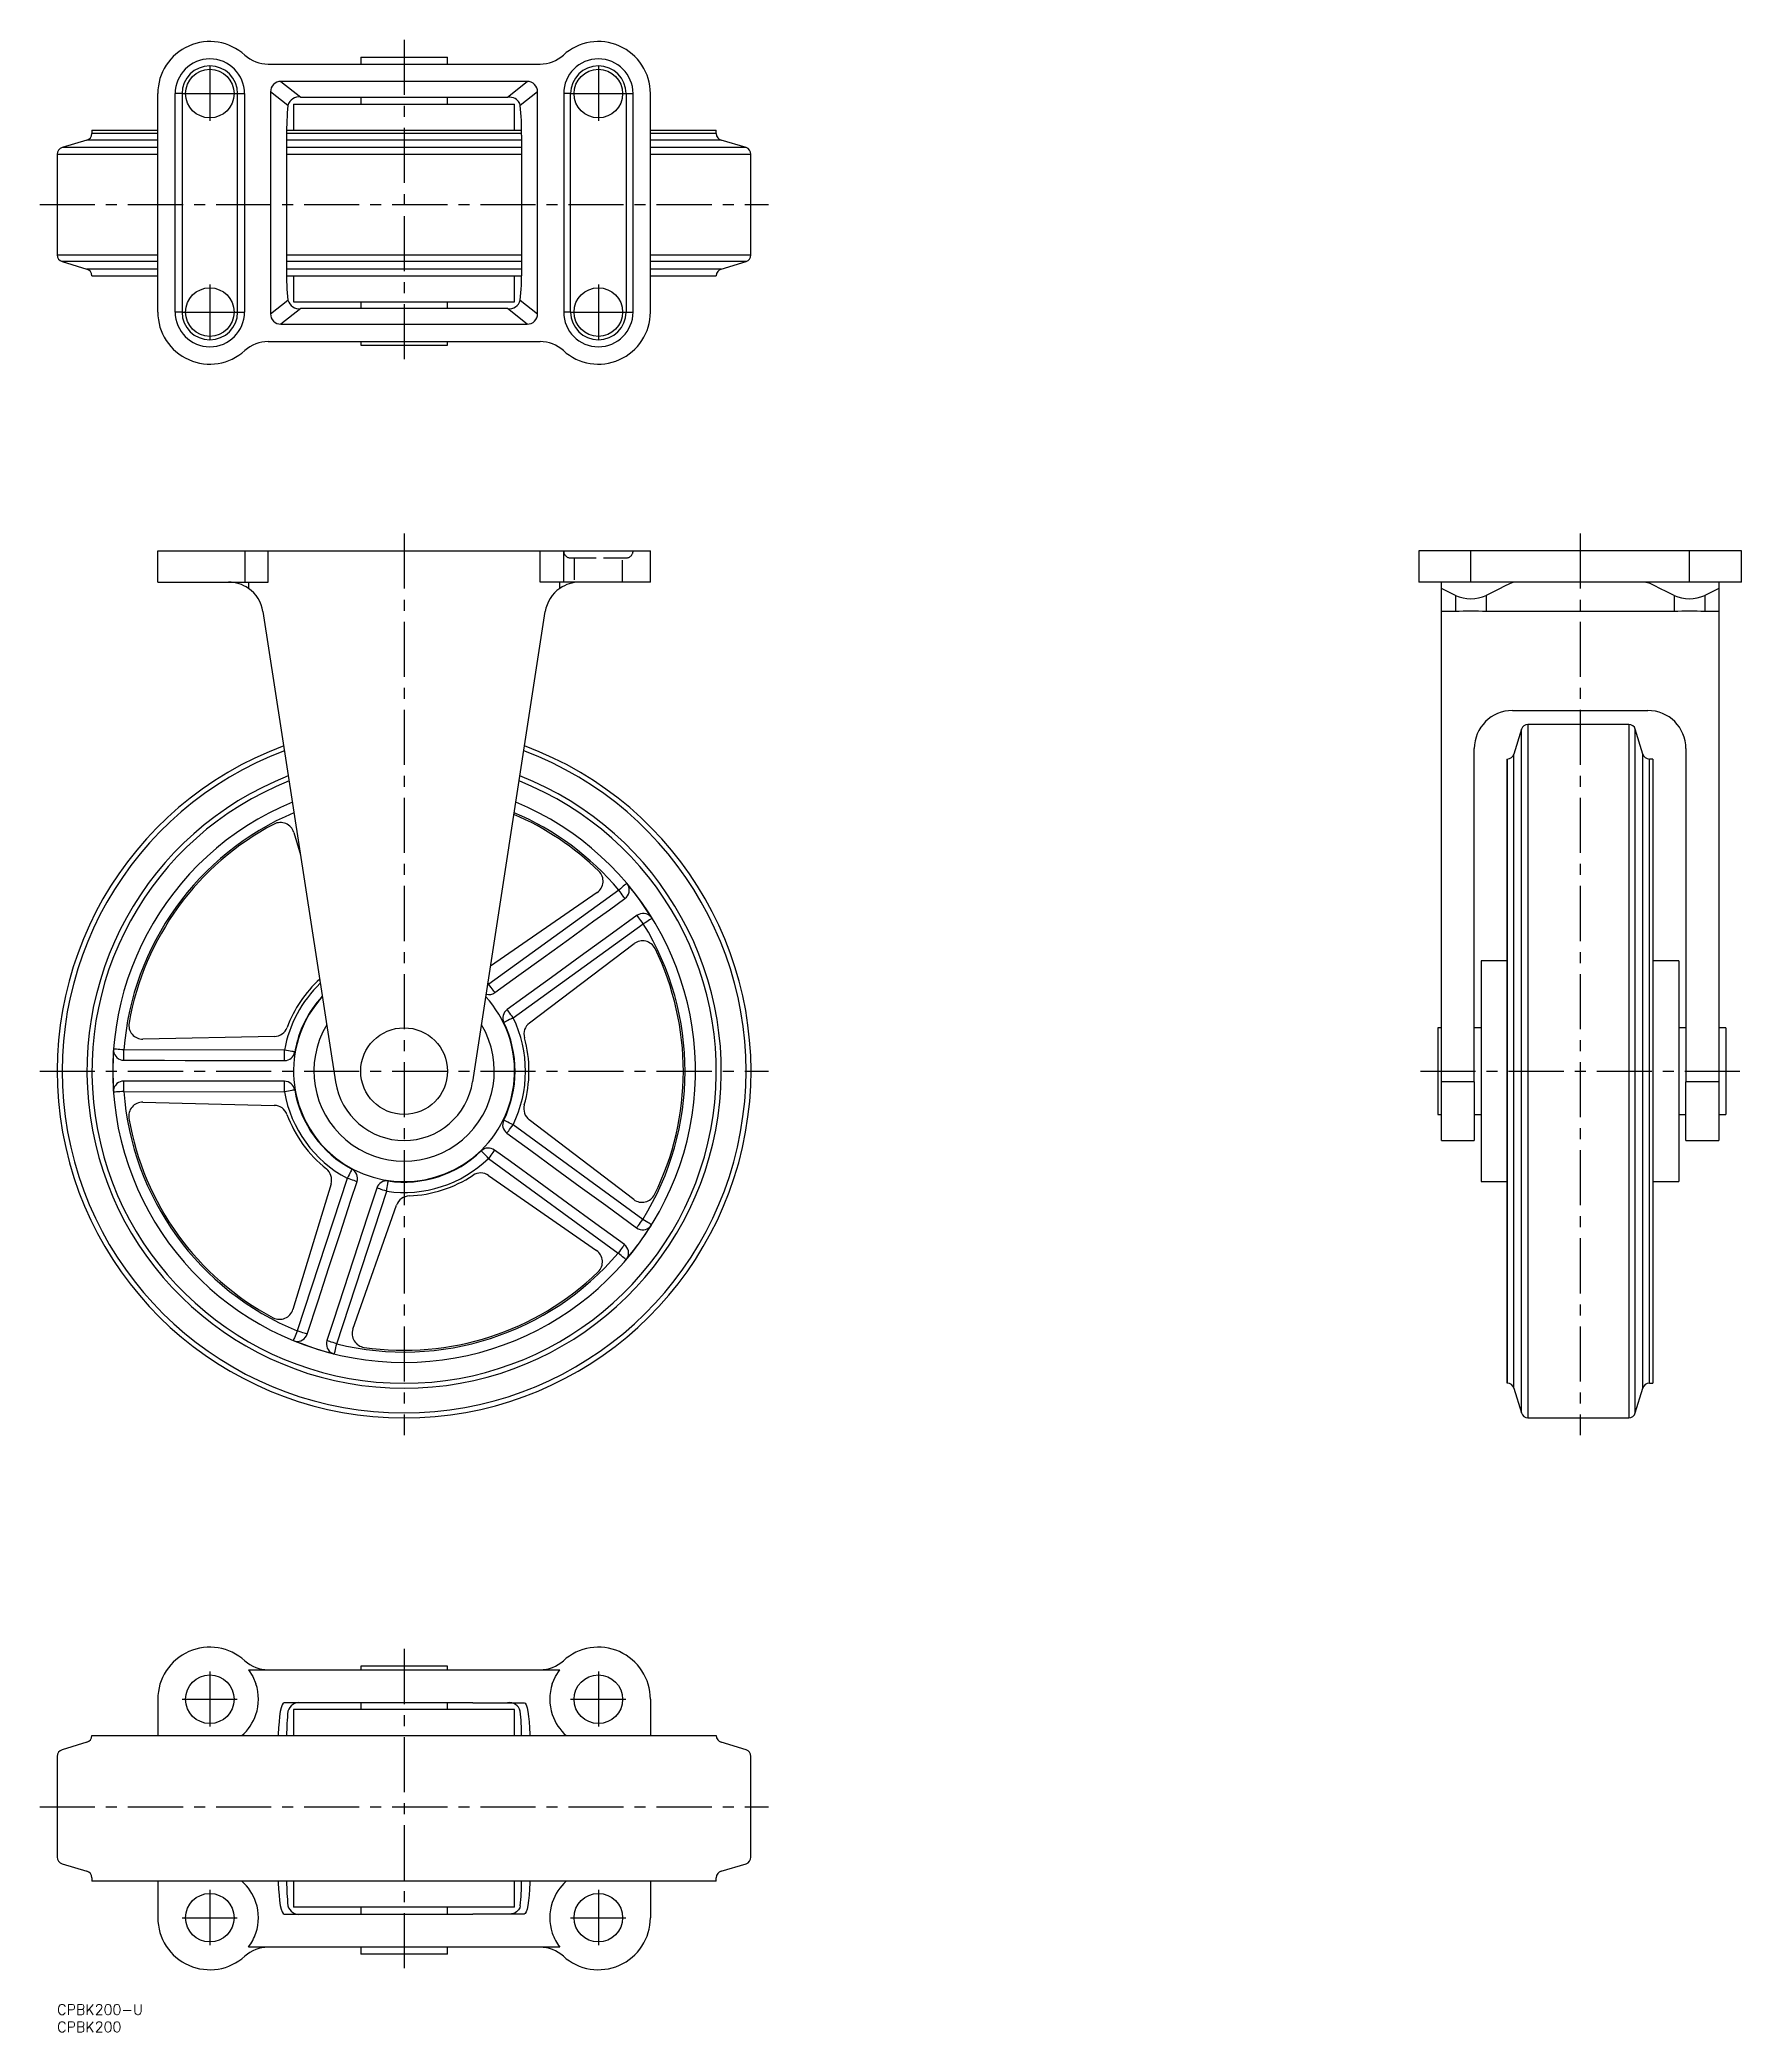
# Model space of a CAD drawing. Extents: x -5 to 486, y -8 to 567.
import ezdxf

# ---------------------------------------------------------------- set-up
doc = ezdxf.new("R2010")
doc.units = 0
doc.header["$LTSCALE"] = 0.5
doc.linetypes.add('CENTER', pattern=[50.8, 31.75, -6.35, 6.35, -6.35])
doc.linetypes.add('DASHED', pattern=[19.05, 12.7, -6.35])
for name, color, linetype in [('MSM_CENTER', 1, 'CENTER'), ('MSM_CONTINUOUS', 7, 'CONTINUOUS'), ('MSM_DASHED', 4, 'DASHED'), ('MSM_PART_NUMBER', 7, 'CONTINUOUS')]:
    doc.layers.add(name, color=color, linetype=linetype)
doc.styles.get("Standard").update_dxf_attribs({"font": 'txt.shx', "height": 3, "bigfont": 'bigfont.shx'})

# ---------------------------------------------------------------- blocks, each defined once
blk = doc.blocks.new('*U5')
at = {"layer": 'MSM_PART_NUMBER'}
blk.add_text('CPBK200', height=3, dxfattribs=at).set_placement((0, -8))
blk = doc.blocks.new('*U6')
at = {"layer": 'MSM_PART_NUMBER'}
blk.add_text('CPBK200-U', height=3, dxfattribs=at).set_placement((0, -3))

msp = doc.modelspace()

# ---------------------------------------------------------------- linework, layer by layer
at = {"layer": 'MSM_CENTER'}
for p, q in [((100, 566.5), (100, 473.5)), ((44, 559), (44, 543)), ((156, 559), (156, 543)), ((36, 551), (52, 551)), ((148, 551), (164, 551)), ((-5, 518.99), (205, 518.99)), ((44, 496), (44, 480)), ((156, 496), (156, 480)), ((36, 488), (52, 488)), ((148, 488), (164, 488)), ((100, 424.12), (100, 164.12)), ((439.01, 424.12), (439.01, 164.12)), ((-5, 269.12), (205, 269.12)), ((393.01, 269.12), (486.01, 269.12)), ((100, 102.5), (100, 9.5)), ((44, 96), (44, 80)), ((156, 96), (156, 80)), ((36, 88), (52, 88)), ((148, 88), (164, 88)), ((-5, 57.01), (205, 57.01)), ((44, 33), (44, 17)), ((156, 33), (156, 17)), ((36, 25), (52, 25)), ((148, 25), (164, 25))]:
    msp.add_line(p, q, dxfattribs=at)
at = {"layer": 'MSM_CONTINUOUS'}
for p, q in [((60.82, 559.5), (139.18, 559.5)), ((87.5, 561.5), (87.5, 559.5)), ((87.5, 561.5), (112.5, 561.5)), ((112.5, 559.5), (112.5, 561.5)), ((64.49, 554.5), (70.2, 550)), ((135.51, 554.5), (64.49, 554.5)), ((129.8, 550), (135.51, 554.5)), ((29, 488), (29, 551)), ((34, 488), (34, 551)), ((36, 551), (34, 551)), ((36, 551), (36, 488)), ((52, 551), (54, 551)), ((52, 488), (52, 551)), ((54, 551), (54, 488)), ((66.52, 547.56), (61.5, 551.52)), ((61.5, 551.52), (61.5, 487.49)), ((68.14, 548), (68.14, 540.5)), ((68.14, 548), (131.86, 548)), ((70.2, 550), (129.83, 550)), ((87.5, 550), (87.5, 548)), ((112.5, 548), (112.5, 550)), ((129.93, 550), (129.83, 550)), ((130.16, 550), (129.93, 550)), ((130.34, 549.99), (130.16, 550)), ((130.61, 549.97), (130.34, 549.99)), ((131, 549.92), (130.61, 549.97)), ((131.56, 549.76), (131, 549.92)), ((131.98, 549.58), (131.56, 549.76)), ((131.86, 540.5), (131.86, 548)), ((132.37, 549.34), (131.98, 549.58)), ((132.71, 549.06), (132.37, 549.34)), ((133.01, 548.72), (132.71, 549.06)), ((133.32, 548.18), (133.01, 548.72)), ((133.48, 547.56), (133.32, 548.18)), ((138.5, 551.52), (133.48, 547.56)), ((138.5, 487.49), (138.5, 551.52)), ((146, 551), (146, 488)), ((148, 551), (146, 551)), ((148, 488), (148, 551)), ((164, 551), (166, 551)), ((164, 551), (164, 488)), ((166, 488), (166, 551)), ((171, 488), (171, 551)), ((10, 540.5), (10, 539.48)), ((10, 540.5), (29, 540.5)), ((66.12, 540.5), (133.88, 540.5)), ((171, 540.5), (190, 540.5)), ((190, 539.48), (190, 540.5)), ((8.57, 537.56), (1.43, 535.42)), ((29, 535.42), (1.43, 535.42)), ((29, 537.56), (8.57, 537.56)), ((29, 539.48), (10, 539.48)), ((133.89, 539.48), (66.11, 539.48)), ((66.11, 539), (66.11, 500)), ((133.89, 537.56), (66.11, 537.56)), ((133.89, 535.42), (66.11, 535.42)), ((133.89, 539), (133.89, 500)), ((190, 539.48), (171, 539.48)), ((191.43, 537.56), (171, 537.56)), ((198.57, 535.42), (171, 535.42)), ((198.57, 535.42), (191.43, 537.56)), ((0, 533.5), (0, 504.48)), ((0, 533.5), (29, 533.5)), ((66.11, 533.5), (133.89, 533.5)), ((171, 533.5), (200, 533.5)), ((200, 504.48), (200, 533.5)), ((0, 504.48), (29, 504.48)), ((1.43, 502.56), (8.57, 500.42)), ((29, 502.56), (1.43, 502.56)), ((29, 500.42), (8.57, 500.42)), ((66.11, 504.48), (133.89, 504.48)), ((133.89, 502.56), (66.11, 502.56)), ((133.89, 500.42), (66.11, 500.42)), ((171, 504.48), (200, 504.48)), ((198.57, 502.56), (171, 502.56)), ((191.43, 500.42), (171, 500.42)), ((191.43, 500.42), (198.57, 502.56)), ((10, 498.5), (29, 498.5)), ((66.12, 498.5), (133.88, 498.5)), ((68.14, 498.5), (68.14, 491)), ((131.86, 491), (131.86, 498.5)), ((171, 498.5), (190, 498.5)), ((61.5, 487.49), (66.52, 491.44)), ((70.2, 489), (64.49, 484.5)), ((68.14, 491), (131.86, 491)), ((129.8, 489), (70.2, 489)), ((87.5, 491), (87.5, 489)), ((112.5, 489), (112.5, 491)), ((135.51, 484.5), (129.8, 489)), ((133.48, 491.44), (138.5, 487.49)), ((36, 488), (34, 488)), ((52, 488), (54, 488)), ((64.49, 484.5), (135.51, 484.5)), ((148, 488), (146, 488)), ((164, 488), (166, 488)), ((60.82, 479.5), (139.18, 479.5)), ((87.5, 479.5), (87.5, 478.5)), ((87.5, 478.5), (112.5, 478.5)), ((112.5, 478.5), (112.5, 479.5)), ((29, 410.12), (29, 419.12)), ((29, 419.12), (171, 419.12)), ((54.09, 419.12), (54.09, 410.12)), ((60.82, 410.12), (60.82, 419.12)), ((139.18, 410.12), (139.18, 419.12)), ((145.91, 419.12), (145.91, 410.12)), ((171, 410.12), (171, 419.12)), ((392.51, 419.12), (392.51, 410.12)), ((485.51, 419.12), (392.51, 419.12)), ((407.51, 410.12), (407.51, 419.12)), ((470.51, 410.12), (470.51, 419.12)), ((485.51, 410.12), (485.51, 419.12)), ((29, 410.12), (60.82, 410.12)), ((55.12, 410.12), (55.12, 408.33)), ((144.88, 410.12), (139.18, 410.12)), ((171, 410.12), (144.88, 410.12)), ((144.88, 408.33), (144.88, 410.12)), ((485.51, 410.12), (392.51, 410.12)), ((399.01, 408.33), (399.01, 410.12)), ((400.98, 407.3), (399.01, 408.33)), ((399.01, 249.12), (399.01, 408.33)), ((415.58, 408.1), (413.84, 407.2)), ((417.21, 408.96), (415.58, 408.1)), ((418.62, 409.63), (417.21, 408.96)), ((419.62, 409.99), (418.62, 409.63)), ((420.42, 410.12), (419.62, 409.99)), ((459.19, 409.71), (457.6, 410.12)), ((460.52, 409.1), (459.19, 409.71)), ((461.99, 408.34), (460.52, 409.1)), ((463.97, 407.3), (461.99, 408.34)), ((479.01, 408.33), (477.09, 407.32)), ((479.01, 410.12), (479.01, 408.33)), ((479.01, 408.33), (479.01, 249.12)), ((403.09, 406.3), (400.98, 407.3)), ((403.09, 406.3), (403.09, 401.64)), ((413.84, 407.2), (411.93, 406.3)), ((411.93, 406.3), (411.93, 401.64)), ((466.09, 406.3), (463.97, 407.3)), ((466.09, 406.3), (466.09, 401.64)), ((477.09, 407.32), (474.93, 406.3)), ((474.93, 406.3), (474.93, 401.64)), ((59.31, 401.64), (80.23, 266.06)), ((119.77, 266.06), (140.69, 401.64)), ((403.09, 401.64), (399.01, 401.64)), ((466.09, 401.64), (411.93, 401.64)), ((479.01, 401.64), (474.93, 401.64)), ((419.51, 373.12), (458.51, 373.12)), ((422.07, 367.69), (419.93, 360.54)), ((422.07, 170.54), (422.07, 367.69)), ((453.01, 369.12), (423.99, 369.12)), ((423.99, 369.12), (423.99, 169.12)), ((453.01, 369.12), (453.01, 169.12)), ((457.07, 360.54), (454.93, 367.69)), ((454.93, 170.54), (454.93, 367.69)), ((408.51, 266.06), (408.51, 362.12)), ((469.51, 362.12), (469.51, 266.06)), ((418.01, 179.12), (418.01, 359.12)), ((418.01, 359.12), (418.01, 179.12)), ((419.93, 177.69), (419.93, 360.54)), ((457.07, 177.69), (457.07, 360.54)), ((460.01, 359.12), (458.99, 359.12)), ((458.99, 179.12), (458.99, 359.12)), ((460.01, 359.12), (460.01, 179.12)), ((68.2, 337.96), (70.14, 331.48)), ((162.79, 322.08), (162.36, 321.72)), ((163.19, 322.41), (162.79, 322.08)), ((163.54, 322.71), (163.19, 322.41)), ((163.82, 322.95), (163.54, 322.71)), ((164.04, 323.13), (163.82, 322.95)), ((164.17, 323.24), (164.04, 323.13)), ((164.21, 323.27), (164.17, 323.24)), ((161.92, 321.34), (124.41, 294.19)), ((155.65, 320.63), (124.91, 299.4)), ((159.2, 315.67), (163.68, 318.91)), ((162.36, 321.72), (161.92, 321.34)), ((162.26, 320.86), (161.92, 321.34)), ((162.59, 320.41), (162.26, 320.86)), ((162.89, 319.99), (162.59, 320.41)), ((163.16, 319.62), (162.89, 319.99)), ((163.38, 319.32), (163.16, 319.62)), ((163.54, 319.09), (163.38, 319.32)), ((163.64, 318.95), (163.54, 319.09)), ((163.68, 318.91), (163.64, 318.95)), ((131.45, 284.47), (168.95, 311.62)), ((147.39, 307.12), (154.74, 312.44)), ((154.74, 312.44), (159.2, 315.67)), ((167.19, 314.05), (159, 308.12)), ((167.23, 314), (167.19, 314.05)), ((167.33, 313.86), (167.23, 314)), ((167.49, 313.64), (167.33, 313.86)), ((167.71, 313.34), (167.49, 313.64)), ((167.98, 312.97), (167.71, 313.34)), ((168.28, 312.55), (167.98, 312.97)), ((168.61, 312.09), (168.28, 312.55)), ((168.95, 311.62), (168.61, 312.09)), ((169.45, 311.92), (168.95, 311.62)), ((169.93, 312.22), (169.45, 311.92)), ((170.37, 312.49), (169.93, 312.22)), ((170.76, 312.73), (170.37, 312.49)), ((171.08, 312.93), (170.76, 312.73)), ((171.31, 313.07), (171.08, 312.93)), ((171.46, 313.16), (171.31, 313.07)), ((171.51, 313.19), (171.46, 313.16)), ((136.13, 283), (166.32, 305.88)), ((140.14, 301.87), (147.39, 307.12)), ((159, 308.12), (150.78, 302.17)), ((133.08, 296.76), (140.14, 301.87)), ((150.78, 302.17), (142.48, 296.16)), ((418.01, 300.97), (410.51, 300.97)), ((410.51, 300.97), (410.51, 237.26)), ((467.51, 300.97), (460.01, 300.97)), ((467.51, 300.97), (467.51, 237.26)), ((124.41, 294.19), (124.05, 293.82)), ((124.76, 293.72), (124.41, 294.19)), ((125.09, 293.26), (124.76, 293.72)), ((125.39, 292.84), (125.09, 293.26)), ((126.17, 291.76), (133.08, 296.76)), ((142.48, 296.16), (134.25, 290.2)), ((125.66, 292.48), (125.39, 292.84)), ((125.88, 292.17), (125.66, 292.48)), ((126.04, 291.95), (125.88, 292.17)), ((126.14, 291.81), (126.04, 291.95)), ((126.17, 291.76), (126.14, 291.81)), ((134.25, 290.2), (129.69, 286.9)), ((128.81, 283.18), (128.75, 283.16)), ((128.96, 283.26), (128.81, 283.18)), ((129.21, 283.38), (128.96, 283.26)), ((129.54, 283.54), (129.21, 283.38)), ((129.95, 283.74), (129.54, 283.54)), ((129.73, 286.86), (129.69, 286.9)), ((129.83, 286.72), (129.73, 286.86)), ((129.99, 286.49), (129.83, 286.72)), ((130.42, 283.97), (129.95, 283.74)), ((130.21, 286.19), (129.99, 286.49)), ((130.47, 285.82), (130.21, 286.19)), ((130.92, 284.22), (130.42, 283.97)), ((130.78, 285.4), (130.47, 285.82)), ((131.11, 284.95), (130.78, 285.4)), ((131.45, 284.47), (130.92, 284.22)), ((131.45, 284.47), (131.11, 284.95)), ((399.01, 281.62), (398.01, 281.62)), ((398.01, 281.62), (398.01, 256.62)), ((410.51, 281.62), (408.51, 281.62)), ((469.51, 281.62), (467.51, 281.62)), ((481.01, 281.62), (479.01, 281.62)), ((481.01, 281.62), (481.01, 256.62)), ((62.61, 279.12), (24.73, 278.35)), ((16.3, 275.48), (16.24, 275.49)), ((16.47, 275.47), (16.3, 275.48)), ((16.75, 275.45), (16.47, 275.47)), ((17.12, 275.42), (16.75, 275.45)), ((17.57, 275.39), (17.12, 275.42)), ((18.09, 275.35), (17.57, 275.39)), ((18.65, 275.3), (18.09, 275.35)), ((19.23, 275.26), (18.65, 275.3)), ((65.53, 275.18), (19.23, 275.26)), ((19.23, 274.68), (19.23, 275.26)), ((19.23, 274.11), (19.23, 274.68)), ((19.23, 273.59), (19.23, 274.11)), ((19.23, 273.14), (19.23, 273.59)), ((19.23, 272.77), (19.23, 273.14)), ((19.23, 272.49), (19.23, 272.77)), ((19.23, 272.32), (19.23, 272.49)), ((19.23, 272.26), (19.23, 272.32)), ((19.23, 272.26), (25.09, 272.25)), ((25.09, 272.25), (30.96, 272.24)), ((30.96, 272.24), (36.85, 272.23)), ((36.85, 272.23), (42.73, 272.22)), ((42.73, 272.22), (48.48, 272.21)), ((48.48, 272.21), (54.2, 272.2)), ((54.2, 272.2), (59.89, 272.19)), ((59.89, 272.19), (65.52, 272.18)), ((65.52, 272.68), (65.53, 273.06)), ((65.52, 272.41), (65.52, 272.68)), ((65.52, 272.23), (65.52, 272.41)), ((65.52, 272.18), (65.52, 272.23)), ((65.53, 274.59), (65.53, 275.18)), ((66.11, 275.08), (65.53, 275.18)), ((65.53, 274.03), (65.53, 274.59)), ((65.53, 273.51), (65.53, 274.03)), ((65.53, 273.06), (65.53, 273.51)), ((66.66, 274.98), (66.11, 275.08)), ((67.17, 274.89), (66.66, 274.98)), ((67.62, 274.81), (67.17, 274.89)), ((67.99, 274.75), (67.62, 274.81)), ((68.26, 274.7), (67.99, 274.75)), ((68.43, 274.67), (68.26, 274.7)), ((68.48, 274.66), (68.43, 274.67)), ((19.21, 264.93), (19.22, 265.38)), ((19.21, 264.41), (19.21, 264.93)), ((19.21, 263.85), (19.21, 264.41)), ((25.14, 266.25), (19.22, 266.26)), ((19.22, 266.2), (19.22, 266.26)), ((19.22, 266.03), (19.22, 266.2)), ((19.22, 265.75), (19.22, 266.03)), ((19.22, 265.38), (19.22, 265.75)), ((31.04, 266.24), (25.14, 266.25)), ((36.9, 266.23), (31.04, 266.24)), ((42.72, 266.22), (36.9, 266.23)), ((48.53, 266.21), (42.72, 266.22)), ((54.28, 266.2), (48.53, 266.21)), ((59.94, 266.19), (54.28, 266.2)), ((65.51, 266.18), (59.94, 266.19)), ((65.51, 266.12), (65.51, 266.18)), ((65.51, 265.95), (65.51, 266.12)), ((65.51, 265.67), (65.51, 265.95)), ((65.51, 265.3), (65.51, 265.67)), ((65.51, 264.84), (65.51, 265.3)), ((65.51, 264.33), (65.51, 264.84)), ((65.51, 263.76), (65.51, 264.33)), ((408.51, 266.06), (399.01, 266.06)), ((408.51, 266.06), (408.51, 249.12)), ((479.01, 266.06), (469.51, 266.06)), ((469.51, 249.12), (469.51, 266.06)), ((16.28, 263.05), (16.22, 263.04)), ((16.45, 263.06), (16.28, 263.05)), ((16.72, 263.08), (16.45, 263.06)), ((17.1, 263.11), (16.72, 263.08)), ((17.55, 263.14), (17.1, 263.11)), ((18.07, 263.18), (17.55, 263.14)), ((18.63, 263.22), (18.07, 263.18)), ((19.21, 263.26), (18.63, 263.22)), ((19.21, 263.26), (19.21, 263.85)), ((19.21, 263.26), (65.51, 263.18)), ((24.7, 260.15), (62.58, 259.24)), ((65.51, 263.18), (65.51, 263.76)), ((66.08, 263.28), (65.51, 263.18)), ((66.64, 263.37), (66.08, 263.28)), ((67.15, 263.46), (66.64, 263.37)), ((67.6, 263.54), (67.15, 263.46)), ((67.97, 263.6), (67.6, 263.54)), ((68.24, 263.65), (67.97, 263.6)), ((68.41, 263.68), (68.24, 263.65)), ((68.46, 263.69), (68.41, 263.68)), ((128.76, 254.95), (128.7, 254.97)), ((128.91, 254.87), (128.76, 254.95)), ((129.16, 254.75), (128.91, 254.87)), ((129.49, 254.58), (129.16, 254.75)), ((129.9, 254.38), (129.49, 254.58)), ((130.37, 254.15), (129.9, 254.38)), ((130.87, 253.9), (130.37, 254.15)), ((130.72, 252.72), (131.05, 253.17)), ((131.4, 253.65), (130.87, 253.9)), ((131.05, 253.17), (131.4, 253.65)), ((168.8, 226.37), (131.4, 253.65)), ((166.19, 232.11), (136.08, 255.1)), ((398.01, 256.62), (399.01, 256.62)), ((408.51, 256.62), (410.51, 256.62)), ((467.51, 256.62), (469.51, 256.62)), ((479.01, 256.62), (481.01, 256.62)), ((129.63, 251.22), (129.66, 251.27)), ((129.63, 251.22), (136.52, 246.2)), ((129.66, 251.27), (129.76, 251.41)), ((129.76, 251.41), (129.93, 251.63)), ((129.93, 251.63), (130.15, 251.93)), ((130.15, 251.93), (130.41, 252.3)), ((130.41, 252.3), (130.72, 252.72)), ((399.01, 249.12), (408.51, 249.12)), ((469.51, 249.12), (479.01, 249.12)), ((122.28, 246.07), (122.24, 246.11)), ((122.4, 245.94), (122.28, 246.07)), ((122.59, 245.74), (122.4, 245.94)), ((122.85, 245.48), (122.59, 245.74)), ((123.17, 245.15), (122.85, 245.48)), ((123.53, 244.78), (123.17, 245.15)), ((123.92, 244.37), (123.53, 244.78)), ((124.32, 243.95), (123.92, 244.37)), ((124.67, 244.42), (124.32, 243.95)), ((124.32, 243.95), (161.73, 216.67)), ((125, 244.88), (124.67, 244.42)), ((125.31, 245.3), (125, 244.88)), ((125.57, 245.66), (125.31, 245.3)), ((125.79, 245.97), (125.57, 245.66)), ((125.96, 246.19), (125.79, 245.97)), ((126.06, 246.33), (125.96, 246.19)), ((126.09, 246.37), (126.06, 246.33)), ((130.64, 243.06), (126.09, 246.37)), ((138.84, 237.07), (130.64, 243.06)), ((136.52, 246.2), (143.56, 241.06)), ((78.93, 236.65), (67.96, 200.39)), ((83.58, 238.2), (69.2, 194.2)), ((83.86, 238.72), (83.58, 238.2)), ((84.14, 238.02), (83.58, 238.2)), ((84.12, 239.22), (83.86, 238.72)), ((84.36, 239.68), (84.12, 239.22)), ((84.67, 237.85), (84.14, 238.02)), ((84.58, 240.08), (84.36, 239.68)), ((84.75, 240.41), (84.58, 240.08)), ((85.17, 237.69), (84.67, 237.85)), ((84.68, 231.92), (86.43, 237.27)), ((84.88, 240.65), (84.75, 240.41)), ((84.96, 240.8), (84.88, 240.65)), ((84.99, 240.85), (84.96, 240.8)), ((85.6, 237.55), (85.17, 237.69)), ((85.95, 237.43), (85.6, 237.55)), ((86.22, 237.34), (85.95, 237.43)), ((86.38, 237.29), (86.22, 237.34)), ((86.43, 237.27), (86.38, 237.29)), ((95.07, 235.06), (95.15, 235.61)), ((95.15, 235.61), (95.23, 236.13)), ((95.23, 236.13), (95.29, 236.58)), ((95.29, 236.58), (95.35, 236.94)), ((95.35, 236.94), (95.39, 237.22)), ((95.39, 237.22), (95.41, 237.39)), ((95.41, 237.39), (95.42, 237.45)), ((124.37, 239.05), (155.46, 217.4)), ((147.12, 231.04), (138.84, 237.07)), ((143.56, 241.06), (150.79, 235.79)), ((150.79, 235.79), (158.12, 230.44)), ((410.51, 237.26), (418.01, 237.26)), ((460.01, 237.26), (467.51, 237.26)), ((80.6, 190.47), (94.99, 234.48)), ((81.53, 222.27), (84.68, 231.92)), ((85.26, 194.73), (97.82, 230.47)), ((92.14, 235.41), (89.49, 227.31)), ((92.19, 235.39), (92.14, 235.41)), ((92.35, 235.34), (92.19, 235.39)), ((92.62, 235.25), (92.35, 235.34)), ((92.97, 235.14), (92.62, 235.25)), ((93.4, 234.99), (92.97, 235.14)), ((93.9, 234.83), (93.4, 234.99)), ((94.43, 234.66), (93.9, 234.83)), ((94.99, 234.48), (94.43, 234.66)), ((94.99, 234.48), (95.07, 235.06)), ((155.32, 225.06), (147.12, 231.04)), ((158.12, 230.44), (162.57, 227.2)), ((89.49, 227.31), (86.78, 219.02)), ((163.5, 219.09), (155.32, 225.06)), ((162.57, 227.2), (167.03, 223.94)), ((167.07, 223.99), (167.17, 224.13)), ((167.17, 224.13), (167.33, 224.35)), ((167.33, 224.35), (167.55, 224.65)), ((167.55, 224.65), (167.82, 225.02)), ((167.82, 225.02), (168.12, 225.44)), ((168.12, 225.44), (168.46, 225.89)), ((168.46, 225.89), (168.8, 226.37)), ((169.3, 226.06), (168.8, 226.37)), ((169.78, 225.76), (169.3, 226.06)), ((170.22, 225.49), (169.78, 225.76)), ((170.6, 225.25), (170.22, 225.49)), ((170.92, 225.05), (170.6, 225.25)), ((171.15, 224.9), (170.92, 225.05)), ((171.3, 224.81), (171.15, 224.9)), ((171.35, 224.78), (171.3, 224.81)), ((78.35, 212.53), (81.53, 222.27)), ((86.78, 219.02), (84, 210.51)), ((162.98, 218.38), (162.71, 218.02)), ((163.2, 218.69), (162.98, 218.38)), ((163.36, 218.91), (163.2, 218.69)), ((163.46, 219.05), (163.36, 218.91)), ((163.5, 219.09), (163.46, 219.05)), ((167.03, 223.94), (167.07, 223.99)), ((162.07, 217.14), (161.73, 216.67)), ((162.18, 216.29), (161.73, 216.67)), ((162.41, 217.6), (162.07, 217.14)), ((162.6, 215.93), (162.18, 216.29)), ((162.71, 218.02), (162.41, 217.6)), ((163, 215.59), (162.6, 215.93)), ((163.35, 215.3), (163, 215.59)), ((163.63, 215.06), (163.35, 215.3)), ((163.84, 214.88), (163.63, 215.06)), ((163.97, 214.77), (163.84, 214.88)), ((164.02, 214.73), (163.97, 214.77)), ((75.19, 202.88), (78.35, 212.53)), ((84, 210.51), (81.18, 201.89)), ((72.05, 193.27), (75.19, 202.88)), ((81.18, 201.89), (79.47, 196.65)), ((79.47, 196.65), (77.75, 191.4)), ((68.08, 191.48), (68.06, 191.43)), ((68.14, 191.64), (68.08, 191.48)), ((68.25, 191.89), (68.14, 191.64)), ((68.39, 192.24), (68.25, 191.89)), ((68.56, 192.66), (68.39, 192.24)), ((68.76, 193.14), (68.56, 192.66)), ((68.98, 193.66), (68.76, 193.14)), ((69.2, 194.2), (68.98, 193.66)), ((69.75, 194.02), (69.2, 194.2)), ((70.29, 193.84), (69.75, 194.02)), ((70.78, 193.68), (70.29, 193.84)), ((71.21, 193.54), (70.78, 193.68)), ((71.57, 193.43), (71.21, 193.54)), ((71.83, 193.34), (71.57, 193.43)), ((71.99, 193.29), (71.83, 193.34)), ((72.05, 193.27), (71.99, 193.29)), ((77.81, 191.39), (77.75, 191.4)), ((77.97, 191.33), (77.81, 191.39)), ((78.23, 191.25), (77.97, 191.33)), ((78.59, 191.13), (78.23, 191.25)), ((79.02, 190.99), (78.59, 191.13)), ((79.51, 190.83), (79.02, 190.99)), ((80.05, 190.65), (79.51, 190.83)), ((80.6, 190.47), (80.05, 190.65)), ((80.33, 189.36), (80.46, 189.9)), ((80.46, 189.9), (80.6, 190.47)), ((79.89, 187.56), (79.9, 187.62)), ((79.9, 187.62), (79.94, 187.78)), ((79.94, 187.78), (80.01, 188.05)), ((80.01, 188.05), (80.1, 188.41)), ((80.1, 188.41), (80.2, 188.85)), ((80.2, 188.85), (80.33, 189.36)), ((458.99, 179.12), (460.01, 179.12)), ((419.93, 177.69), (422.07, 170.54)), ((454.93, 170.54), (457.07, 177.69)), ((423.99, 169.12), (453.01, 169.12)), ((55.12, 96.5), (56.36, 94.58)), ((55.12, 96.5), (144.88, 96.5)), ((56.36, 94.58), (57.28, 92.42)), ((87.5, 97.5), (87.5, 96.5)), ((112.5, 97.5), (87.5, 97.5)), ((112.5, 96.5), (112.5, 97.5)), ((142.72, 92.42), (143.62, 94.53)), ((143.62, 94.53), (144.88, 96.5)), ((29, 88), (29, 77.5)), ((64.83, 86.34), (64.56, 85.53)), ((65.11, 86.83), (64.83, 86.34)), ((65.41, 87), (65.11, 86.83)), ((80.23, 87), (65.41, 87)), ((119.77, 87), (80.23, 87)), ((87.5, 87), (87.5, 85)), ((112.5, 85), (112.5, 87)), ((119.77, 87), (134.59, 87)), ((134.59, 87), (134.89, 86.83)), ((134.89, 86.83), (135.17, 86.34)), ((135.17, 86.34), (135.44, 85.53)), ((171, 88), (171, 77.5)), ((63.94, 81.5), (63.81, 79.76)), ((64.11, 83.07), (63.94, 81.5)), ((64.32, 84.43), (64.11, 83.07)), ((64.56, 85.53), (64.32, 84.43)), ((68.14, 85), (68.14, 77.5)), ((131.86, 85), (68.14, 85)), ((131.86, 77.5), (131.86, 85)), ((135.44, 85.53), (135.68, 84.43)), ((135.68, 84.43), (135.89, 83.07)), ((135.89, 83.07), (136.06, 81.5)), ((136.06, 81.5), (136.19, 79.76)), ((8.57, 75.58), (1.43, 73.44)), ((10, 77.5), (190, 77.5)), ((63.74, 77.91), (63.73, 77.5)), ((63.81, 79.76), (63.74, 77.91)), ((136.19, 79.76), (136.26, 77.91)), ((136.26, 77.91), (136.27, 77.5)), ((198.57, 73.44), (191.43, 75.58)), ((0, 71.52), (0, 42.5)), ((200, 42.5), (200, 71.52)), ((1.43, 40.58), (8.57, 38.44)), ((191.43, 38.44), (198.57, 40.58)), ((10, 36.52), (10, 35.5)), ((190, 35.5), (10, 35.5)), ((29, 35.5), (29, 25)), ((63.73, 35.5), (63.74, 35.09)), ((63.74, 35.09), (63.81, 33.24)), ((68.14, 35.5), (68.14, 28)), ((190, 35.5), (99.84, 35.5)), ((131.86, 28), (131.86, 35.5)), ((136.26, 35.09), (136.19, 33.24)), ((136.27, 35.5), (136.26, 35.09)), ((171, 35.5), (171, 25)), ((190, 35.5), (190, 36.52)), ((63.81, 33.24), (63.94, 31.5)), ((63.94, 31.5), (64.11, 29.93)), ((64.11, 29.93), (64.32, 28.57)), ((135.89, 29.93), (135.68, 28.57)), ((136.06, 31.5), (135.89, 29.93)), ((136.19, 33.24), (136.06, 31.5)), ((64.32, 28.57), (64.56, 27.47)), ((64.56, 27.47), (64.83, 26.66)), ((64.83, 26.66), (65.11, 26.17)), ((65.11, 26.17), (65.41, 26)), ((65.41, 26), (80.23, 26)), ((131.86, 28), (68.14, 28)), ((80.23, 26), (119.77, 26)), ((87.5, 28), (87.5, 26)), ((112.5, 26), (112.5, 28)), ((134.59, 26), (119.77, 26)), ((129.83, 26), (129.8, 26)), ((129.93, 26), (129.83, 26)), ((130.16, 26), (129.93, 26)), ((130.34, 26.01), (130.16, 26)), ((130.61, 26.03), (130.34, 26.01)), ((131, 26.09), (130.61, 26.03)), ((131.56, 26.24), (131, 26.09)), ((131.98, 26.42), (131.56, 26.24)), ((132.37, 26.66), (131.98, 26.42)), ((132.71, 26.95), (132.37, 26.66)), ((133.01, 27.29), (132.71, 26.95)), ((133.32, 27.82), (133.01, 27.29)), ((133.48, 28.44), (133.32, 27.82)), ((134.89, 26.17), (134.59, 26)), ((135.17, 26.66), (134.89, 26.17)), ((135.44, 27.47), (135.17, 26.66)), ((135.68, 28.57), (135.44, 27.47)), ((144.88, 16.5), (55.12, 16.5)), ((87.5, 16.5), (87.5, 14.5)), ((112.5, 14.5), (87.5, 14.5)), ((112.5, 14.5), (112.5, 16.5))]:
    msp.add_line(p, q, dxfattribs=at)
for centre, radius in [((44, 551), 7), ((156, 551), 7), ((44, 488), 7), ((156, 488), 7), ((100, 269.12), 12.5), ((44, 88), 7), ((156, 88), 7), ((44, 25), 7), ((156, 25), 7)]:
    msp.add_circle(centre, radius, dxfattribs=at)
for centre, radius, start, end in [((44, 551), 15, 47.73142, 180), ((156, 551), 15, 0, 132.26858), ((44, 551), 10, 0, 180), ((44, 551), 8, 0, 180), ((60.82, 569.5), 10, 227.73142, 270), ((139.18, 569.5), 10, 270, 312.26858), ((156, 551), 10, 0, 180), ((156, 551), 8, 0, 180), ((64.48, 551.52), 2.98, 89.85319, 180.03864), ((135.52, 551.52), 2.98, 359.96136, 90.14677), ((145.52, 539.49), 79.41, 174.16539, 180.35129), ((69.69, 546.78), 3.27, 80.96357, 166.08387), ((54.48, 539.49), 79.41, 359.64872, 5.83457), ((2, 533.5), 2, 106.69924, 180), ((8, 539.48), 2, 286.69924, 0), ((192, 539.48), 2, 180, 253.30076), ((198, 533.5), 2, 0, 73.30076), ((2, 504.48), 2, 180, 253.30076), ((8, 498.5), 2, 0, 73.30076), ((138.72, 499.19), 72.62, 179.35912, 186.1242), ((61.28, 499.19), 72.62, 353.87574, 0.64097), ((192, 498.5), 2, 106.69924, 180), ((198, 504.48), 2, 286.69924, 0), ((69.76, 492.33), 3.36, 195.34742, 277.60514), ((130.31, 492.23), 3.27, 260.96359, 346.08388), ((44, 488), 15, 180, 312.26858), ((44, 488), 10, 180, 0), ((44, 488), 8, 180, 0), ((64.48, 487.49), 2.98, 179.96136, 270.14681), ((135.52, 487.49), 2.98, 269.85323, 0.03864), ((156, 488), 15, 227.73142, 0), ((156, 488), 10, 180, 0), ((156, 488), 8, 180, 0), ((60.82, 469.5), 10, 90, 132.26858), ((139.18, 469.5), 10, 47.73142, 90), ((49.43, 400.13), 9.99, 55.26989, 90.01744), ((49.43, 400.12), 10, 8.77429, 55.25516), ((150.57, 400.12), 10, 124.74484, 171.22571), ((150.53, 400.4), 9.71, 89.73169, 125.22746), ((407.51, 416.18), 10.82, 245.87417, 294.12583), ((470.51, 416.18), 10.82, 245.87417, 294.12583), ((407.51, 315.24), 86.51, 87.06897, 92.93103), ((470.51, 315.24), 86.51, 87.06897, 92.93103), ((419.51, 362.12), 11, 90.00002, 180), ((423.99, 367.12), 2, 90, 163.30076), ((453.01, 367.12), 2, 16.69924, 90), ((458.51, 362.12), 11, 0, 89.99999), ((100, 269.12), 100, 110.31125, 69.68872), ((100, 269.12), 98.57, 110.4804, 69.51959), ((418.01, 361.12), 2, 270, 343.30076), ((458.99, 361.12), 2, 196.69924, 270), ((100, 269.12), 91.43, 111.41037, 68.58963), ((100, 269.12), 90, 111.61388, 68.38612), ((100, 269.12), 84, 112.54844, 67.45155), ((100, 269.12), 81, 113.06924, 175.64923), ((100, 269.12), 80.5, 117.75944, 170.03507), ((64.37, 336.81), 4, 16.63577, 117.75944), ((100, 269.12), 80.5, 45.75944, 66.84007), ((100, 269.12), 81, 40.14528, 66.93076), ((153.37, 323.92), 4, 304.63577, 45.75944), ((161.92, 321.34), 3, 305.89742, 29.10156), ((161.92, 321.34), 3, 29.10161, 40.14528), ((100, 269.12), 83.95, 32.04146, 39.75304), ((168.95, 311.62), 3, 42.69288, 125.89725), ((100, 269.12), 81, 328.14528, 31.64923), ((168.95, 311.62), 3, 31.64923, 42.6929), ((168.74, 302.69), 4, 26.03507, 127.15873), ((100, 269.12), 80.5, 333.75944, 26.03507), ((100, 269.12), 35, 133.62419, 170.02636), ((100, 269.12), 36, 132.52328, 159.50642), ((100, 269.12), 35, 45.76814, 46.37581), ((100, 269.12), 31.86, 137.6597, 42.3403), ((100, 269.12), 32, 137.45648, 170.02636), ((124.49, 294.03), 2.83, 253.12117, 306.69284), ((24.65, 282.35), 4, 170.03507, 271.15873), ((62.53, 283.12), 4, 271.15873, 339.50642), ((100, 269.12), 26, 149.05915, 30.94085), ((131.45, 284.47), 3, 125.89713, 206.02647), ((100, 269.12), 32, 333.76814, 26.02636), ((100, 269.12), 35, 333.76814, 26.02636), ((138.54, 279.81), 4, 127.15873, 195.50642), ((100, 269.12), 36, 344.28809, 15.50642), ((100, 269.12), 83.95, 176.04146, 183.75304), ((19.23, 275.26), 3, 175.64923, 186.6929), ((19.23, 275.26), 3, 186.6928, 269.89738), ((65.53, 275.18), 3, 269.89707, 350.02657), ((19.21, 263.26), 3, 89.89694, 173.10192), ((65.51, 263.18), 3, 9.76825, 89.89709), ((100, 269.12), 20, 188.77429, 351.22571), ((19.21, 263.26), 3, 173.10161, 184.14528), ((100, 269.12), 81, 184.14528, 247.64923), ((24.61, 256.15), 4, 88.63577, 189.75944), ((62.48, 255.25), 4, 20.28809, 88.63577), ((100, 269.12), 35, 189.76814, 242.02636), ((100, 269.12), 32, 189.76814, 242.02636), ((138.51, 258.28), 4, 164.28809, 232.63577), ((100, 269.12), 80.5, 189.75944, 242.03507), ((100, 269.12), 36, 200.28809, 231.50642), ((131.4, 253.65), 3, 153.76817, 233.89719), ((100, 269.12), 35, 261.76814, 314.02636), ((100, 269.12), 32, 261.76814, 314.02636), ((124.32, 243.95), 3, 53.89696, 134.02652), ((75.1, 237.81), 4, 343.15873, 51.50642), ((83.58, 238.2), 3, 341.89721, 62.02639), ((94.99, 234.48), 3, 81.76818, 161.89714), ((100, 269.12), 36, 272.28809, 303.50642), ((122.08, 235.76), 4, 55.15873, 123.50642), ((101.6, 229.15), 4, 92.28809, 160.63577), ((168.62, 235.29), 4, 232.63577, 333.75944), ((100, 269.12), 83.95, 320.04146, 327.75304), ((168.8, 226.37), 3, 233.89742, 317.1014), ((168.8, 226.37), 3, 317.10161, 328.14528), ((161.73, 216.67), 3, 330.6929, 53.89729), ((100, 269.12), 81, 256.14528, 319.64923), ((153.18, 214.12), 4, 314.03507, 55.15873), ((161.73, 216.67), 3, 319.64923, 330.6929), ((100, 269.12), 80.5, 261.75944, 314.03507), ((64.13, 201.55), 4, 242.03507, 343.15873), ((69.2, 194.2), 3, 247.64923, 258.6929), ((69.2, 194.2), 3, 258.69272, 341.89731), ((100, 269.12), 83.95, 248.04146, 255.75304), ((80.6, 190.47), 3, 161.89679, 245.10208), ((89.04, 193.41), 4, 160.63577, 261.75944), ((80.6, 190.47), 3, 245.10161, 256.14528), ((418.01, 177.12), 2, 16.69924, 90), ((458.99, 177.12), 2, 90, 163.30076), ((423.99, 171.12), 2, 196.69924, 270), ((453.01, 171.12), 2, 270, 343.30076), ((44, 88), 15, 47.73142, 180), ((60.82, 106.5), 10, 227.73142, 270), ((139.18, 106.5), 10, 270, 312.26858), ((156, 88), 15, 0, 132.26858), ((44, 88), 14, 341.58037, 18.41963), ((156, 88), 14, 161.58037, 198.41963), ((69.76, 83.67), 3.36, 82.39486, 164.65258), ((130.31, 83.77), 3.27, 13.91612, 99.03641), ((44.12, 87.94), 13.86, 311.17555, 341.67466), ((134.77, 77.16), 68.65, 173.80819, 179.71237), ((65.23, 77.16), 68.65, 0.28756, 6.19187), ((155.95, 87.97), 13.94, 198.38453, 228.69647), ((8, 77.5), 2, 286.69924, 0), ((192, 77.5), 2, 180, 253.30076), ((2, 71.52), 2, 106.69924, 180), ((198, 71.52), 2, 0, 73.30076), ((2, 42.5), 2, 180, 253.30076), ((198, 42.5), 2, 286.69924, 0), ((8, 36.52), 2, 0, 73.30076), ((44.05, 25.03), 13.94, 18.38453, 48.69647), ((141.67, 36.24), 75.56, 180.55767, 185.92177), ((58.33, 36.24), 75.56, 354.0783, 359.44227), ((155.88, 25.06), 13.86, 131.17547, 161.6747), ((192, 36.52), 2, 106.69924, 180), ((44, 25), 14, 341.58037, 18.41963), ((156, 25), 14, 161.58037, 198.41963), ((44, 25), 15, 180, 312.26858), ((69.69, 29.23), 3.27, 193.91613, 279.03643), ((156, 25), 15, 227.73142, 0), ((44, 25), 14, 322.61687, 341.58033), ((156, 25), 14, 198.41964, 217.38324), ((60.82, 6.5), 10, 90, 132.26858), ((139.18, 6.5), 10, 47.73142, 90)]:
    msp.add_arc(centre, radius, start, end, dxfattribs=at)
at = {"layer": 'MSM_DASHED'}
for p, q in [((145.91, 419.12), (145.91, 410.12)), ((148, 417.12), (164, 417.12)), ((149, 417.12), (163, 417.12)), ((149, 417.12), (149, 410.12)), ((163, 410.12), (163, 417.12))]:
    msp.add_line(p, q, dxfattribs=at)
for centre, start, end in [((148, 419.12), 180, 270), ((164, 419.12), 270, 0)]:
    msp.add_arc(centre, 2, start, end, dxfattribs=at)

# ---------------------------------------------------------------- block references
at = {"layer": 'MSM_CONTINUOUS'}
for name in ['*U6', '*U5']:
    msp.add_blockref(name, (0, 0), dxfattribs=at)

doc.saveas('drawing.dxf')
